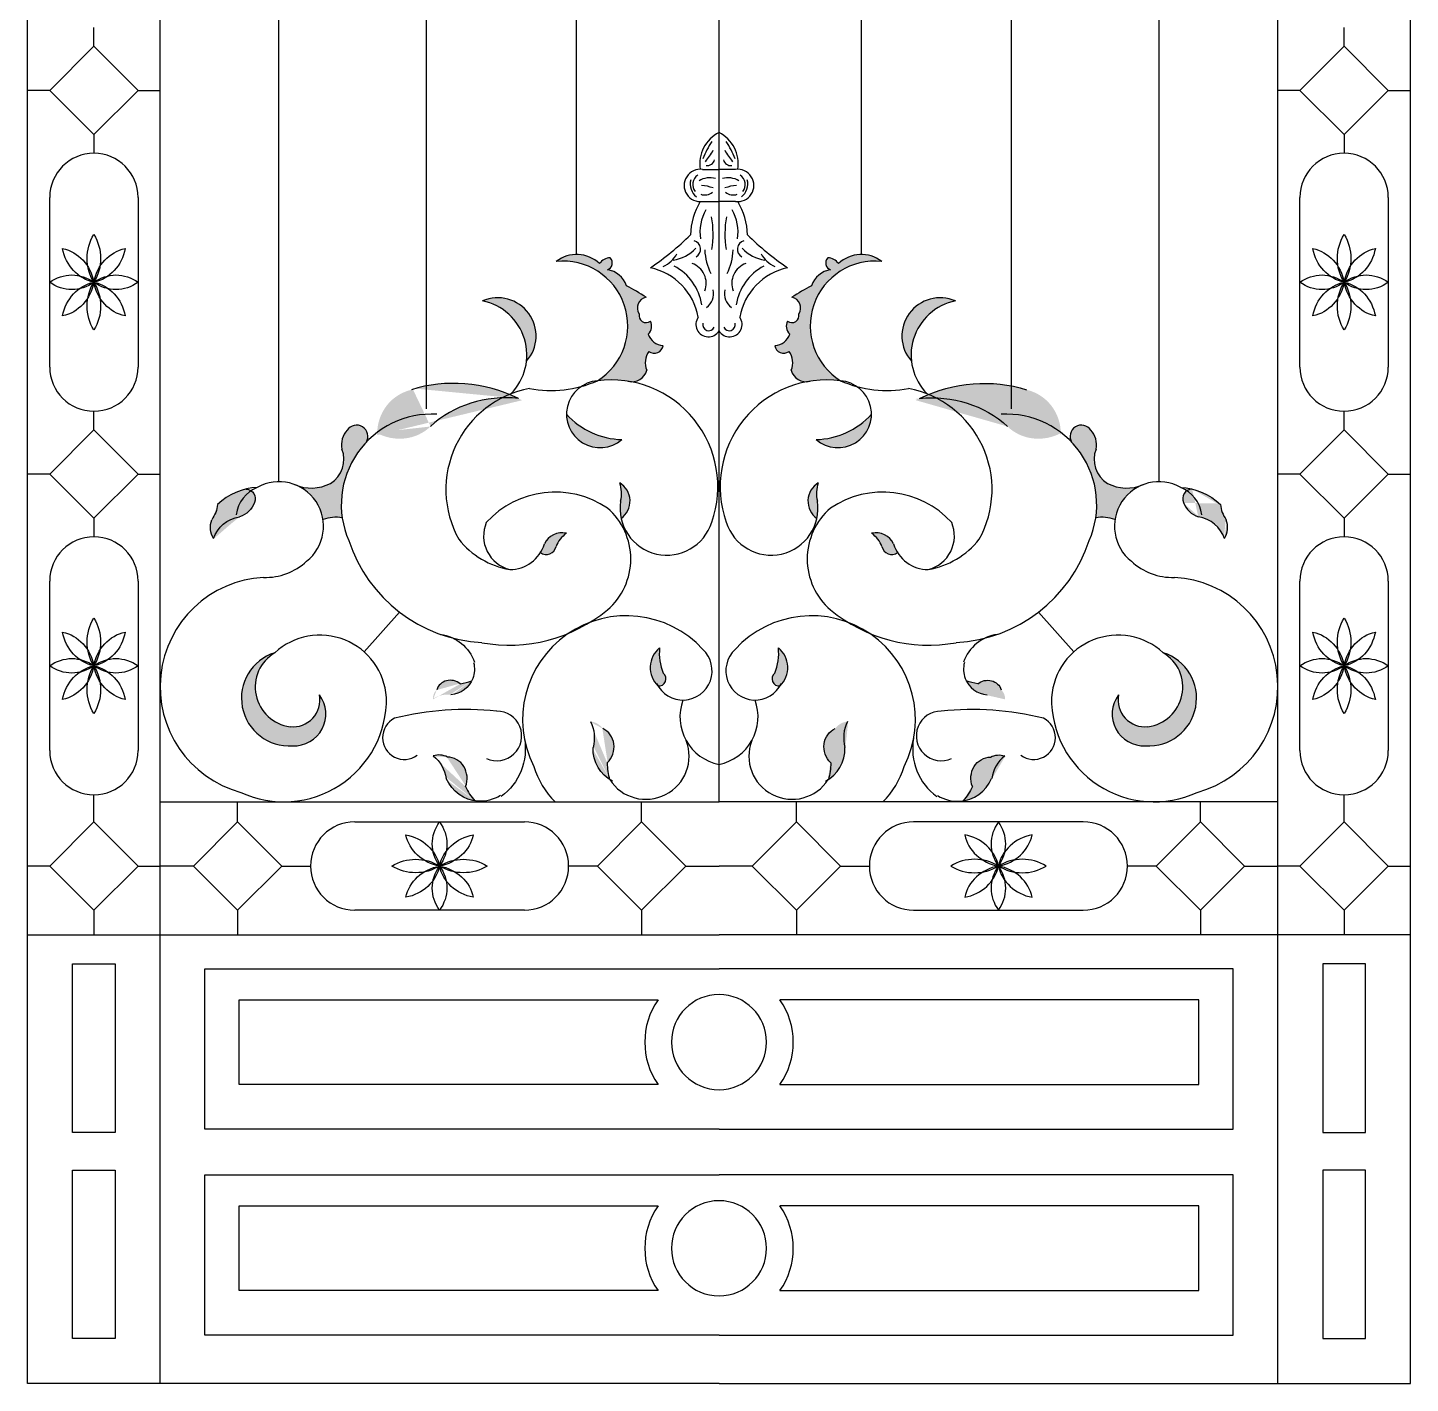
# Model space of a CAD drawing. Extents: x 12262 to 40734, y 30451 to 49613.
# Drawn here: x 15971 to 16710, y 31838 to 32563 of the extents above; entities that cross this region are included whole.
import ezdxf

# ---------------------------------------------------------------- set-up
doc = ezdxf.new("R2010")
doc.units = 0
doc.header["$LTSCALE"] = 0.85
doc.header["$MEASUREMENT"] = 0
doc.layers.get('0').update_dxf_attribs({"linetype": 'CONTINUOUS'})

# ---------------------------------------------------------------- blocks, each defined once
blk = doc.blocks.new('A$C3F570633')
for points in [[(304.33, 535.69, -0.077535), (321.88, 535.26, 0.366095), (330.73, 541.35, -0.26272), (331.89, 551.39, 0.575464), (339.43, 554.48, -0.301698), (331.5, 560.66, 0.333691), (332.66, 567.61, -0.709224), (326.67, 571.47, -0.542457), (330.34, 580.35, 0.022486), (319.91, 586.52, 0.2823), (309.66, 595.02, 0.550556), (311.21, 601.39, 0.239922), (305.41, 598.3, 0.372227), (282.37, 599.46, -0.79377)], [(456.2, 599.46, 0.372227), (433.16, 598.3, 0.239922), (427.36, 601.39, 0.550556), (428.91, 595.02, 0.2823), (418.66, 586.52, 0.022486), (408.23, 580.35, -0.542457), (411.9, 571.47, -0.709224), (405.91, 567.61, 0.333691), (407.07, 560.66, -0.301698), (399.14, 554.48, 0.575464), (406.68, 551.39, -0.26272), (407.84, 541.35, 0.366095), (416.69, 535.26, -0.077535), (434.24, 535.69, -0.79377)], [(266.48, 546.2, 0.802898), (243, 578.35, -0.388891)], [(495.57, 578.35, 0.802898), (472.09, 546.2, -0.388891)], [(287.85, 517.86, 0.642192), (317.43, 504.33, -0.20785)], [(421.14, 504.33, 0.642192), (450.72, 517.86, -0.20785)], [(157.76, 461.62, -0.125173), (168.05, 462.5, -0.230821), (180.93, 502.9, 1.016502), (170.3, 508.79, -0.027538), (170.65, 509.36, 0.240693), (167.89, 499.22, -0.358479), (161.82, 480.89, -0.212512), (143.8, 479.77, -0.256221)], [(594.77, 479.77, -0.212512), (576.75, 480.89, -0.358479), (570.68, 499.22, 0.253259), (567.54, 509.76, -0.011844), (567.92, 509.36, 0.962034), (557.65, 502.9, -0.230821), (570.52, 462.5, -0.125173), (580.81, 461.62, -0.256221)], [(316.24, 481.19, -0.144461), (316.7, 471.39, 0.093146), (317, 462.14, 0.539707)], [(421.57, 462.14, 0.093146), (421.87, 471.39, -0.144461), (422.33, 481.19, 0.539707)], [(282.3, 447.08, -0.162336), (287.74, 454.2, 0.358937), (275.99, 448.53, -0.065624), (273.91, 443.93, 0.538744)], [(464.66, 443.93, -0.065624), (462.58, 448.53, 0.358937), (450.83, 454.2, -0.162336), (456.27, 447.08, 0.538744)], [(339.51, 379.48, -0.128168), (337.56, 392.94, 0.444622), (336.63, 372.64, 0.752033)], [(399.06, 379.48, 0.752033), (401.94, 372.64, 0.444622), (401.01, 392.94, -0.128168)], [(132.04, 390.38, 0.889055), (141.47, 340.68, 0.634412), (155.88, 367.82, -0.501542), (140.2, 350.89, -0.714869)], [(598.37, 350.89, -0.501542), (582.69, 367.82, 0.634412), (597.1, 340.68, 0.889055), (606.53, 390.38, -0.714869)]]:
    blk.add_hatch(color=256).paths.add_polyline_path(points)
h = blk.add_hatch(color=256)
edge = h.paths.add_edge_path()
edge.add_ellipse((260.43, 461.45), major_axis=(44.81, -50.26), ratio=0.92634, start_angle=134.60221, end_angle=180.54934)
edge.add_ellipse((196.8, 530.4), major_axis=(17.64, -19.78), ratio=0.92634, start_angle=292.68346, end_angle=362.353, ccw=False)
edge.add_ellipse((212.83, 505.23), major_axis=(18.13, -20.33), ratio=0.92634, start_angle=153.47716, end_angle=225.07045, ccw=False)
edge.add_ellipse((233.24, 455.92), major_axis=(53.9, -60.45), ratio=0.92634, start_angle=114.29227, end_angle=157.38507, ccw=False)
h = blk.add_hatch(color=256)
edge = h.paths.add_edge_path()
edge.add_ellipse((478.15, 461.45), major_axis=(-44.81, -50.26), ratio=0.92634, start_angle=179.45066, end_angle=225.39779, ccw=False)
edge.add_ellipse((541.77, 530.4), major_axis=(-17.64, -19.78), ratio=0.92634, start_angle=-2.353, end_angle=67.31654)
edge.add_ellipse((525.74, 505.23), major_axis=(-18.13, -20.33), ratio=0.92634, start_angle=134.92955, end_angle=206.52284)
edge.add_ellipse((505.33, 455.92), major_axis=(-53.9, -60.45), ratio=0.92634, start_angle=202.61493, end_angle=245.70773)
h = blk.add_hatch(color=256)
edge = h.paths.add_edge_path()
edge.add_ellipse((109.87, 473.8), major_axis=(10.93, 5.34), ratio=0.92634, start_angle=261.54287, end_angle=316.3402)
edge.add_ellipse((115.86, 472.42), major_axis=(5.24, 2.56), ratio=0.92634, start_angle=-46.39701, end_angle=56.92173)
edge.add_ellipse((122.58, 449.13), major_axis=(28.33, 13.84), ratio=0.92634, start_angle=76.49144, end_angle=108.48188)
edge.add_ellipse((83.28, 470.34), major_axis=(16.63, 8.12), ratio=0.92634, start_angle=301.52874, end_angle=329.88088, ccw=False)
edge.add_ellipse((110.44, 458.06), major_axis=(11.65, 5.69), ratio=0.92634, start_angle=136.02906, end_angle=185.53379)
edge.add_ellipse((114.82, 447.78), major_axis=(14.73, 7.2), ratio=0.92634, start_angle=71.56783, end_angle=138.79946, ccw=False)
h = blk.add_hatch(color=256)
edge = h.paths.add_edge_path()
edge.add_ellipse((628.7, 473.8), major_axis=(-10.93, 5.34), ratio=0.92634, start_angle=43.6598, end_angle=98.45713, ccw=False)
edge.add_ellipse((622.71, 472.42), major_axis=(-5.24, 2.56), ratio=0.92634, start_angle=303.07827, end_angle=406.39701, ccw=False)
edge.add_ellipse((615.99, 449.13), major_axis=(-28.33, 13.84), ratio=0.92634, start_angle=251.51812, end_angle=283.50856, ccw=False)
edge.add_ellipse((655.29, 470.34), major_axis=(-16.63, 8.12), ratio=0.92634, start_angle=30.11912, end_angle=58.47126)
edge.add_ellipse((628.13, 458.06), major_axis=(-11.65, 5.69), ratio=0.92634, start_angle=174.46621, end_angle=223.97094, ccw=False)
edge.add_ellipse((623.75, 447.78), major_axis=(-14.73, 7.2), ratio=0.92634, start_angle=221.20054, end_angle=288.43217)
h = blk.add_hatch(color=256)
edge = h.paths.add_edge_path()
edge.add_ellipse((223.73, 365.31), major_axis=(-5.77, 4.71), ratio=0.92634, start_angle=353.12629, end_angle=397.75061, ccw=False)
edge.add_ellipse((226.36, 367.59), major_axis=(-6.56, 5.35), ratio=0.92634, start_angle=271.7919, end_angle=379.37109, ccw=False)
edge.add_ellipse((226.78, 396.17), major_axis=(-18.21, 14.87), ratio=0.92634, start_angle=138.02952, end_angle=154.27041)
edge.add_ellipse((223.39, 382.82), major_axis=(-12.17, 9.94), ratio=0.92634, start_angle=137.04863, end_angle=192.03429, ccw=False)
edge.add_ellipse((225.1, 353.92), major_axis=(-11.4, 9.31), ratio=0.92634, start_angle=-56.58752, end_angle=-15.87348)
h = blk.add_hatch(color=256)
edge = h.paths.add_edge_path()
edge.add_ellipse((514.84, 365.31), major_axis=(5.77, 4.71), ratio=0.92634, start_angle=-37.75061, end_angle=6.87371)
edge.add_ellipse((512.21, 367.59), major_axis=(6.56, 5.35), ratio=0.92634, start_angle=-19.37109, end_angle=88.2081)
edge.add_ellipse((511.79, 396.17), major_axis=(18.21, 14.87), ratio=0.92634, start_angle=205.72959, end_angle=221.97048, ccw=False)
edge.add_ellipse((515.18, 382.82), major_axis=(12.17, 9.94), ratio=0.92634, start_angle=167.96571, end_angle=222.95137)
edge.add_ellipse((513.47, 353.92), major_axis=(11.4, 9.31), ratio=0.92634, start_angle=375.87348, end_angle=416.58752, ccw=False)
h = blk.add_hatch(color=256)
edge = h.paths.add_edge_path()
edge.add_ellipse((298.79, 343.44), major_axis=(7.66, 7.38), ratio=0.92634, start_angle=353.12629, end_angle=397.75061, ccw=False)
edge.add_ellipse((301.58, 339.33), major_axis=(8.71, 8.39), ratio=0.92634, start_angle=271.7919, end_angle=379.37109, ccw=False)
edge.add_ellipse((342.05, 333.88), major_axis=(24.19, 23.32), ratio=0.92634, start_angle=138.02952, end_angle=154.27041)
edge.add_ellipse((323.68, 340.96), major_axis=(16.16, 15.58), ratio=0.92634, start_angle=137.04863, end_angle=192.03429, ccw=False)
edge.add_ellipse((282.4, 343.42), major_axis=(15.13, 14.59), ratio=0.92634, start_angle=-56.58752, end_angle=-15.87348)
h = blk.add_hatch(color=256)
edge = h.paths.add_edge_path()
edge.add_ellipse((439.78, 343.44), major_axis=(-7.66, 7.38), ratio=0.92634, start_angle=-37.75061, end_angle=6.87371)
edge.add_ellipse((436.99, 339.33), major_axis=(-8.71, 8.39), ratio=0.92634, start_angle=-19.37109, end_angle=88.2081)
edge.add_ellipse((396.52, 333.88), major_axis=(-24.19, 23.32), ratio=0.92634, start_angle=205.72959, end_angle=221.97048, ccw=False)
edge.add_ellipse((414.89, 340.96), major_axis=(-16.16, 15.58), ratio=0.92634, start_angle=167.96571, end_angle=222.95137)
edge.add_ellipse((456.17, 343.42), major_axis=(-15.13, 14.59), ratio=0.92634, start_angle=375.87348, end_angle=416.58752, ccw=False)
h = blk.add_hatch(color=256)
edge = h.paths.add_edge_path()
edge.add_ellipse((219.18, 325.25), major_axis=(3.94, 9.88), ratio=0.92634, start_angle=353.12629, end_angle=397.75061, ccw=False)
edge.add_ellipse((223.41, 322.65), major_axis=(4.48, 11.24), ratio=0.92634, start_angle=271.7919, end_angle=379.37109, ccw=False)
edge.add_ellipse((262.53, 334.36), major_axis=(12.43, 31.21), ratio=0.92634, start_angle=138.02952, end_angle=154.27041)
edge.add_ellipse((242.88, 333.24), major_axis=(8.31, 20.85), ratio=0.92634, start_angle=137.04863, end_angle=192.03429, ccw=False)
edge.add_ellipse((204.25, 318.48), major_axis=(7.78, 19.53), ratio=0.92634, start_angle=-56.58752, end_angle=-15.87348)
h = blk.add_hatch(color=256)
edge = h.paths.add_edge_path()
edge.add_ellipse((519.39, 325.25), major_axis=(-3.94, 9.88), ratio=0.92634, start_angle=-37.75061, end_angle=6.87371)
edge.add_ellipse((515.16, 322.65), major_axis=(-4.48, 11.24), ratio=0.92634, start_angle=-19.37109, end_angle=88.2081)
edge.add_ellipse((476.04, 334.36), major_axis=(-12.43, 31.21), ratio=0.92634, start_angle=205.72959, end_angle=221.97048, ccw=False)
edge.add_ellipse((495.69, 333.24), major_axis=(-8.31, 20.85), ratio=0.92634, start_angle=167.96571, end_angle=222.95137)
edge.add_ellipse((534.32, 318.48), major_axis=(-7.78, 19.53), ratio=0.92634, start_angle=375.87348, end_angle=416.58752, ccw=False)
for p, q in [((0, 0), (0, 1339.27)), ((70.76, 0), (70.76, 1339.27)), ((667.81, 0), (667.81, 1339.27)), ((738.57, 0), (738.57, 1339.27)), ((369.29, 310.74), (369.29, 1268.51)), ((134.24, 481.77), (134.24, 1202.81)), ((604.33, 481.77), (604.33, 1202.81)), ((213.03, 520.74), (213.03, 1088.71)), ((525.54, 520.74), (525.54, 1088.71)), ((293.22, 603.19), (293.22, 1046.12)), ((445.35, 603.19), (445.35, 1046.12)), ((35.38, 714.45), (35.38, 724.41)), ((703.19, 714.45), (703.19, 724.41)), ((35.38, 714.45), (11.77, 690.84)), ((58.99, 690.84), (35.38, 714.45)), ((703.19, 714.45), (679.58, 690.84)), ((726.8, 690.84), (703.19, 714.45)), ((11.77, 690.84), (0, 690.84)), ((11.77, 690.84), (35.38, 667.23)), ((35.38, 667.23), (58.99, 690.84)), ((58.99, 690.84), (70.76, 690.84)), ((679.58, 690.84), (667.81, 690.84)), ((679.58, 690.84), (703.19, 667.23)), ((703.19, 667.23), (726.8, 690.84)), ((726.8, 690.84), (738.57, 690.84)), ((35.38, 667.23), (35.38, 657.28)), ((35.38, 667.23), (35.38, 657.28)), ((703.19, 667.23), (703.19, 657.28)), ((703.19, 667.23), (703.19, 657.28)), ((360.52, 648.65), (369.29, 648.65)), ((378.05, 648.65), (369.29, 648.65)), ((11.77, 588.36), (11.77, 633.67)), ((58.99, 633.67), (58.99, 588.36)), ((360.52, 631.52), (369.29, 631.52)), ((378.05, 631.52), (369.29, 631.52)), ((679.58, 588.36), (679.58, 633.67)), ((726.8, 633.67), (726.8, 588.36)), ((11.77, 543.06), (11.77, 588.36)), ((58.99, 588.36), (58.99, 543.06)), ((679.58, 543.06), (679.58, 588.36)), ((726.8, 588.36), (726.8, 543.06)), ((35.38, 509.49), (35.38, 519.45)), ((703.19, 509.49), (703.19, 519.45)), ((35.38, 509.49), (11.77, 485.89)), ((58.99, 485.89), (35.38, 509.49)), ((703.19, 509.49), (679.58, 485.89)), ((726.8, 485.89), (703.19, 509.49)), ((11.77, 485.89), (0, 485.89)), ((11.77, 485.89), (35.38, 462.28)), ((35.38, 462.28), (58.99, 485.89)), ((58.99, 485.89), (70.76, 485.89)), ((679.58, 485.89), (667.81, 485.89)), ((679.58, 485.89), (703.19, 462.28)), ((703.19, 462.28), (726.8, 485.89)), ((726.8, 485.89), (738.57, 485.89)), ((35.38, 462.28), (35.38, 452.32)), ((703.19, 462.28), (703.19, 452.32)), ((11.77, 383.41), (11.77, 428.71)), ((58.99, 428.71), (58.99, 383.41)), ((679.58, 383.41), (679.58, 428.71)), ((726.8, 428.71), (726.8, 383.41)), ((198.63, 412.11), (179.75, 390.82)), ((539.94, 412.11), (558.82, 390.82)), ((11.77, 338.1), (11.77, 383.41)), ((58.99, 383.41), (58.99, 338.1)), ((679.58, 338.1), (679.58, 383.41)), ((726.8, 383.41), (726.8, 338.1)), ((35.38, 300.03), (35.38, 314.49)), ((70.76, 310.74), (369.29, 310.74)), ((112.14, 300.03), (112.14, 310.74)), ((327.91, 300.03), (327.91, 310.74)), ((667.81, 310.74), (369.29, 310.74)), ((410.66, 300.03), (410.66, 310.74)), ((626.44, 300.03), (626.44, 310.74)), ((703.19, 300.03), (703.19, 314.49)), ((11.77, 276.42), (35.38, 300.03)), ((35.38, 300.03), (58.99, 276.42)), ((88.53, 276.42), (112.14, 300.03)), ((112.14, 300.03), (135.74, 276.42)), ((174.72, 300.03), (220.02, 300.03)), ((220.02, 300.03), (265.33, 300.03)), ((327.91, 300.03), (304.31, 276.42)), ((351.52, 276.42), (327.91, 300.03)), ((387.05, 276.42), (410.66, 300.03)), ((410.66, 300.03), (434.26, 276.42)), ((518.55, 300.03), (473.24, 300.03)), ((563.85, 300.03), (518.55, 300.03)), ((626.44, 300.03), (602.83, 276.42)), ((650.04, 276.42), (626.44, 300.03)), ((679.58, 276.42), (703.19, 300.03)), ((703.19, 300.03), (726.8, 276.42)), ((11.77, 276.42), (0, 276.42)), ((35.38, 252.81), (11.77, 276.42)), ((58.99, 276.42), (35.38, 252.81)), ((58.99, 276.42), (70.76, 276.42)), ((88.53, 276.42), (70.76, 276.42)), ((112.14, 252.81), (88.53, 276.42)), ((135.74, 276.42), (112.14, 252.81)), ((135.74, 276.42), (151.11, 276.42)), ((304.31, 276.42), (288.94, 276.42)), ((304.31, 276.42), (327.91, 252.81)), ((327.91, 252.81), (351.52, 276.42)), ((351.52, 276.42), (369.29, 276.42)), ((387.05, 276.42), (369.29, 276.42)), ((410.66, 252.81), (387.05, 276.42)), ((434.26, 276.42), (410.66, 252.81)), ((434.26, 276.42), (449.63, 276.42)), ((602.83, 276.42), (587.46, 276.42)), ((602.83, 276.42), (626.44, 252.81)), ((626.44, 252.81), (650.04, 276.42)), ((650.04, 276.42), (667.81, 276.42)), ((679.58, 276.42), (667.81, 276.42)), ((703.19, 252.81), (679.58, 276.42)), ((726.8, 276.42), (703.19, 252.81)), ((726.8, 276.42), (738.57, 276.42)), ((35.38, 252.81), (35.38, 239.63)), ((112.14, 252.81), (112.14, 239.63)), ((220.02, 252.81), (174.72, 252.81)), ((265.33, 252.81), (220.02, 252.81)), ((327.91, 252.81), (327.91, 239.63)), ((410.66, 252.81), (410.66, 239.63)), ((473.24, 252.81), (518.55, 252.81)), ((518.55, 252.81), (563.85, 252.81)), ((626.44, 252.81), (626.44, 239.63)), ((703.19, 252.81), (703.19, 239.63)), ((0, 239.63), (369.29, 239.63)), ((738.57, 239.63), (369.29, 239.63)), ((23.95, 224.11), (46.81, 224.11)), ((23.95, 134.09), (23.95, 224.11)), ((46.81, 224.11), (46.81, 134.09)), ((94.71, 135.91), (94.71, 221.58)), ((94.71, 221.58), (369.29, 221.58)), ((643.86, 221.58), (369.29, 221.58)), ((643.86, 135.91), (643.86, 221.58)), ((714.62, 224.11), (691.76, 224.11)), ((691.76, 224.11), (691.76, 134.09)), ((714.62, 134.09), (714.62, 224.11)), ((112.97, 204.92), (336.72, 204.92)), ((112.97, 159.71), (112.97, 204.92)), ((625.6, 204.92), (401.85, 204.92)), ((625.6, 159.71), (625.6, 204.92)), ((336.72, 159.71), (112.97, 159.71)), ((401.85, 159.71), (625.6, 159.71)), ((46.81, 134.09), (23.95, 134.09)), ((369.29, 135.91), (94.71, 135.91)), ((369.29, 135.91), (643.86, 135.91)), ((691.76, 134.09), (714.62, 134.09)), ((23.95, 113.97), (46.81, 113.97)), ((23.95, 23.95), (23.95, 113.97)), ((46.81, 113.97), (46.81, 23.95)), ((94.71, 25.77), (94.71, 111.44)), ((94.71, 111.44), (369.29, 111.44)), ((643.86, 111.44), (369.29, 111.44)), ((643.86, 25.77), (643.86, 111.44)), ((714.62, 113.97), (691.76, 113.97)), ((691.76, 113.97), (691.76, 23.95)), ((714.62, 23.95), (714.62, 113.97)), ((112.97, 94.78), (336.72, 94.78)), ((112.97, 49.57), (112.97, 94.78)), ((625.6, 94.78), (401.85, 94.78)), ((625.6, 49.57), (625.6, 94.78)), ((336.72, 49.57), (112.97, 49.57)), ((401.85, 49.57), (625.6, 49.57)), ((46.81, 23.95), (23.95, 23.95)), ((369.29, 25.77), (94.71, 25.77)), ((369.29, 25.77), (643.86, 25.77)), ((691.76, 23.95), (714.62, 23.95)), ((369.29, 0), (0, 0)), ((369.29, 0), (738.57, 0))]:
    blk.add_line(p, q)
for centre, radius, start, end in [((377.79, 651.73), 18.72, 116.99707, 189.18202), ((360.79, 651.73), 18.72, 350.81798, 63.00293), ((405.23, 636.62), 48.02, 145.89796, 158.27866), ((320.29, 685.51), 53.07, 321.92695, 329.8866), ((418.28, 685.51), 53.07, 210.1134, 218.07305), ((333.34, 636.62), 48.02, 21.72134, 34.10204), ((35.38, 633.67), 23.61, 0, 180), ((363.14, 654.58), 3.84, 259.21662, 349.18542), ((375.43, 654.58), 3.84, 190.81458, 280.78338), ((703.19, 633.67), 23.61, 0, 180), ((359.3, 640.09), 8.65, 81.91518, 278.08482), ((363.07, 640.98), 9.15, 166.64057, 230.24911), ((361.61, 640.49), 6.3, 125.70232, 215.74177), ((364.49, 633.12), 11.09, 74.51126, 121.73764), ((374.08, 633.12), 11.09, 58.26236, 105.48874), ((379.27, 640.09), 8.65, 261.91518, 98.08482), ((376.96, 640.49), 6.3, 324.25823, 54.29768), ((375.5, 640.98), 9.15, 309.75089, 13.35943), ((361.72, 641.59), 6.58, 250.75618, 308.6886), ((358.35, 615.92), 24.17, 71.07935, 86.31359), ((380.22, 615.92), 24.17, 93.68641, 108.92065), ((376.85, 641.59), 6.58, 231.3114, 289.24382), ((387.15, 613.72), 33.01, 147.53682, 180), ((351.42, 613.72), 33.01, 0, 32.46318), ((384.07, 615.04), 24.95, 151.02965, 188.11693), ((315.13, 614.05), 51.02, 350.66249, 10.50706), ((423.44, 614.05), 51.02, 169.49294, 189.33751), ((354.5, 615.04), 24.95, 351.88307, 28.97035), ((242.41, 728.3), 160.05, 304.32889, 314.27975), ((496.17, 728.3), 160.05, 225.72025, 235.67111), ((342.04, 620.21), 20.19, 277.93287, 317.20302), ((354.93, 606.02), 4.54, 297.72333, 76.83361), ((383.64, 606.02), 4.54, 103.16639, 242.27667), ((396.53, 620.21), 20.19, 222.79698, 262.06713), ((293.22, 585.55), 17.64, 46.27791, 127.9444), ((285.92, 565.02), 34.63, 302.11913, 95.88514), ((311.34, 594.15), 7.24, 91.064, 145.02995), ((308.42, 598.69), 3.88, 288.68857, 44.02958), ((333.36, 610.75), 15.22, 293.56805, 332.04928), ((351.12, 587.73), 11.33, 339.1679, 70.58629), ((392.75, 606.89), 31.08, 182.38562, 206.47339), ((345.82, 606.89), 31.08, 333.52661, 357.61438), ((387.45, 587.73), 11.33, 109.41371, 200.8321), ((405.22, 610.75), 15.22, 207.95072, 246.43195), ((452.65, 565.02), 34.63, 84.11486, 237.88087), ((430.15, 598.69), 3.88, 135.97042, 251.31143), ((427.23, 594.15), 7.24, 34.97005, 88.936), ((445.35, 585.55), 17.64, 52.0556, 133.72209), ((307.86, 582.42), 12.72, 18.80264, 81.86021), ((325.67, 563.8), 33.08, 10.316, 77.80117), ((332.3, 572.08), 28.12, 8.71683, 62.29758), ((406.28, 572.08), 28.12, 117.70242, 171.28317), ((412.9, 563.8), 33.08, 102.19883, 169.684), ((430.71, 582.42), 12.72, 98.13979, 161.19736), ((256.47, 467.47), 134.9, 56.79983, 61.95245), ((357.64, 582.18), 8.8, 304.34347, 13.55907), ((380.93, 582.18), 8.8, 166.44093, 235.65653), ((482.1, 467.47), 134.9, 118.04755, 123.20017), ((251.18, 559.67), 20.39, 318.6294, 113.67309), ((237.2, 549.46), 29.47, 315.2692, 78.65252), ((331.4, 574.71), 5.73, 100.57897, 214.49069), ((407.18, 574.71), 5.73, 325.50931, 79.42103), ((487.39, 559.67), 20.39, 66.32691, 221.3706), ((501.37, 549.46), 29.47, 101.34748, 224.7308), ((330.34, 570.59), 3.78, 166.50916, 307.88987), ((363.61, 565.83), 6.65, 144.13205, 328.61969), ((374.97, 565.83), 6.65, 211.38031, 35.86795), ((408.23, 570.59), 3.78, 232.11013, 13.49084), ((327.45, 564.9), 5.87, 313.62274, 27.43638), ((363.79, 565.71), 3.25, 166.2815, 334.86071), ((374.78, 565.71), 3.25, 205.13929, 13.7185), ((411.12, 564.9), 5.87, 152.56362, 226.37726), ((340.12, 563.53), 9.08, 198.48143, 265.63527), ((334.76, 555.12), 4.71, 232.44701, 352.12257), ((398.45, 563.53), 9.08, 274.36473, 341.51857), ((403.81, 555.12), 4.71, 187.87743, 307.55299), ((340.2, 545.34), 10.28, 143.97046, 202.85093), ((398.37, 545.34), 10.28, 337.14907, 36.02954), ((35.38, 543.06), 23.61, 180, 0), ((322.7, 543.54), 8.32, 256.29709, 344.74743), ((415.87, 543.54), 8.32, 195.25257, 283.70291), ((703.19, 543.06), 23.61, 180, 0), ((279.56, 592.64), 62.1, 259.33636, 293.50739), ((305.74, 517.86), 17.89, 94.50722, 310.83301), ((311.72, 479.23), 56.95, 340.43598, 97.45616), ((426.85, 479.23), 56.95, 82.54384, 199.56402), ((432.84, 517.86), 17.89, 229.16699, 85.49278), ((459.01, 592.64), 62.1, 246.49261, 280.66364), ((278.39, 477.61), 54.98, 100.82175, 208.9389), ((460.18, 477.61), 54.98, 331.0611, 79.17825), ((215.91, 469.5), 48.38, 86.81253, 203.32475), ((318.21, 545.14), 40.82, 221.93303, 268.89998), ((420.36, 545.14), 40.82, 271.10002, 318.06697), ((522.66, 469.5), 48.38, 336.67525, 93.18747), ((175.66, 505.93), 6.07, 330.052, 145.61782), ((562.91, 505.93), 6.07, 34.38218, 209.948), ((179.2, 501.59), 11.55, 137.71395, 191.84714), ((559.37, 501.59), 11.55, 348.15286, 42.28605), ((153.71, 493.75), 15.2, 302.22749, 21.11424), ((584.86, 493.75), 15.2, 158.88576, 237.77251), ((134.24, 457.96), 23.81, 308.26073, 119.17602), ((151.55, 500.57), 22.2, 246.20564, 297.55461), ((310.36, 471.42), 11.4, 305.56485, 58.98903), ((299.86, 475.51), 17.34, 346.23922, 19.11977), ((428.21, 471.42), 11.4, 121.01097, 234.43515), ((438.71, 475.51), 17.34, 160.88023, 193.76078), ((587.02, 500.57), 22.2, 242.44539, 293.79436), ((604.33, 457.96), 23.81, 60.82398, 231.73927), ((129.94, 461.45), 18.78, 112.89883, 171.74896), ((281.76, 426.38), 49.83, 55.90959, 137.57433), ((456.81, 426.38), 49.83, 42.42567, 124.09041), ((608.63, 461.45), 18.78, 8.25104, 67.10117), ((286.41, 440.49), 35.77, 310.59957, 49.40043), ((341.45, 467.56), 25.05, 171.20685, 342.81862), ((397.12, 467.56), 25.05, 197.18138, 8.79315), ((452.16, 440.49), 35.77, 130.59957, 229.40043), ((164.64, 441.85), 20.93, 80.63001, 109.16921), ((262.2, 452.86), 18.65, 157.48092, 255.42382), ((476.37, 452.86), 18.65, 284.57618, 22.51908), ((573.93, 441.85), 20.93, 70.83079, 99.36999), ((35.38, 428.71), 23.61, 0, 180), ((265.33, 478.94), 44.83, 218.55797, 259.95261), ((285.31, 444.24), 10.26, 76.29501, 155.27468), ((295.7, 442.49), 14.16, 124.1931, 161.07612), ((453.26, 444.24), 10.26, 24.72532, 103.70499), ((442.87, 442.49), 14.16, 18.92388, 55.8069), ((473.24, 478.94), 44.83, 280.04739, 321.44203), ((703.19, 428.71), 23.61, 0, 180), ((247.11, 475.27), 79.62, 198.24339, 266.73384), ((257.51, 454.11), 19.31, 270, 343.19078), ((277.07, 448.27), 5.36, 233.96952, 347.22277), ((461.5, 448.27), 5.36, 192.77723, 306.03048), ((481.06, 454.11), 19.31, 196.80922, 270), ((491.46, 475.27), 79.62, 273.26616, 341.75661), ((127.05, 462.8), 32.17, 268.18283, 312.97973), ((611.52, 462.8), 32.17, 227.02027, 271.81717), ((129.28, 372.23), 58.51, 93.18252, 254.7085), ((609.3, 372.23), 58.51, 285.2915, 86.81748), ((257.26, 476.69), 82.24, 259.71005, 309.60723), ((319.78, 354.79), 55.38, 42.43591, 206.98487), ((418.79, 354.79), 55.38, 333.01513, 137.56409), ((481.31, 476.69), 82.24, 230.39277, 280.28995), ((156.14, 364.2), 35.58, 3.81033, 132.62925), ((582.43, 364.2), 35.58, 47.37075, 176.18967), ((346.25, 382.37), 13.69, 129.43899, 225.32293), ((349.99, 380.74), 15.62, 205.8312, 46.96093), ((364.36, 389.95), 26.97, 173.63622, 202.8508), ((388.58, 380.74), 15.62, 133.03907, 334.1688), ((374.21, 389.95), 26.97, 337.1492, 6.36378), ((392.32, 382.37), 13.69, 314.67707, 50.56101), ((139.68, 366.09), 25.47, 107.46402, 274.01947), ((142.87, 372.03), 21.31, 120.55208, 262.79125), ((598.89, 366.09), 25.47, 265.98053, 72.53598), ((595.7, 372.03), 21.31, 277.20875, 59.44792), ((337.08, 376.48), 3.86, 263.27955, 51.05698), ((401.49, 376.48), 3.86, 128.94302, 276.72045), ((136.84, 365.56), 54.82, 245.2025, 1.04869), ((141.73, 365.21), 14.39, 263.9011, 10.44381), ((142.29, 357.64), 16.98, 267.24167, 36.80788), ((374.57, 356.24), 26.13, 160.14155, 258.34206), ((364, 356.24), 26.13, 281.65794, 19.85845), ((601.73, 365.56), 54.82, 178.95131, 294.7975), ((596.28, 357.64), 16.98, 143.19212, 272.75833), ((596.84, 365.21), 14.39, 169.55619, 276.0989), ((201.23, 345.01), 11.64, 117.09959, 306.13225), ((233.98, 203.34), 156.73, 83.94102, 104.05363), ((250.64, 345.94), 13.25, 245.09292, 90.46923), ((487.93, 345.94), 13.25, 89.53077, 294.90708), ((504.59, 203.34), 156.73, 75.94637, 96.05898), ((537.34, 345.01), 11.64, 233.86775, 62.90041), ((330.25, 335.15), 23.07, 212.94235, 21.14932), ((408.32, 335.15), 23.07, 158.85068, 327.05765), ((35.38, 338.1), 23.61, 180, 0), ((703.19, 338.1), 23.61, 180, 0), ((311.05, 341.18), 42.22, 195.84101, 226.13987), ((427.52, 341.18), 42.22, 313.86013, 344.15899), ((174.72, 276.42), 23.61, 90, 270), ((265.33, 276.42), 23.61, 270, 90), ((473.24, 276.42), 23.61, 90, 270), ((563.85, 276.42), 23.61, 270, 90), ((369.29, 182.32), 25.41, 90, 270), ((369.29, 182.32), 25.41, 270, 90), ((369.29, 182.32), 39.64, 145.22979, 214.77021), ((369.29, 182.32), 39.64, 325.22979, 34.77021), ((369.29, 72.18), 25.41, 90, 270), ((369.29, 72.18), 25.41, 270, 90), ((369.29, 72.18), 39.64, 145.22979, 214.77021), ((369.29, 72.18), 39.64, 325.22979, 34.77021)]:
    blk.add_arc(centre, radius, start, end)
at = {"extrusion": (0, 0, -1)}
for centre, major_axis, start_param, end_param in [((52.99, 601.11), (0, 22.89), 4.121913, 5.302865), ((17.77, 601.11), (0, 22.89), 0.98032, 2.161272), ((720.8, 601.11), (0, 22.89), 4.121913, 5.302865), ((685.58, 601.11), (0, 22.89), 0.98032, 2.161272), ((14.58, 583.93), (0, 22.89), 0.194922, 1.375874), ((39.49, 610.82), (0, 22.89), 3.336515, 4.517467), ((56.18, 583.93), (0, 22.89), -1.375874, -0.194922), ((31.28, 610.82), (0, 22.89), 1.765718, 2.946671), ((707.3, 610.82), (0, 22.89), 3.336515, 4.517467), ((682.39, 583.93), (0, 22.89), 0.194922, 1.375874), ((699.08, 610.82), (0, 22.89), 1.765718, 2.946671), ((723.99, 583.93), (0, 22.89), -1.375874, -0.194922), ((23.58, 569.35), (0, 22.89), -0.590476, 0.590476), ((47.18, 569.35), (0, 22.89), -0.590476, 0.590476), ((691.39, 569.35), (0, 22.89), -0.590476, 0.590476), ((714.99, 569.35), (0, 22.89), -0.590476, 0.590476), ((23.58, 607.37), (0, 22.89), 2.551117, 3.732069), ((39.49, 565.91), (0, 22.89), -1.375874, -0.194922), ((14.58, 592.8), (0, 22.89), 1.765718, 2.946671), ((52.99, 575.62), (0, 22.89), 4.121913, 5.302865), ((47.18, 607.37), (0, 22.89), 2.551117, 3.732069), ((31.28, 565.91), (0, 22.89), 0.194922, 1.375874), ((56.18, 592.8), (0, 22.89), 3.336515, 4.517467), ((17.77, 575.62), (0, 22.89), 0.98032, 2.161272), ((691.39, 607.37), (0, 22.89), 2.551117, 3.732069), ((682.39, 592.8), (0, 22.89), 1.765718, 2.946671), ((707.3, 565.91), (0, 22.89), -1.375874, -0.194922), ((720.8, 575.62), (0, 22.89), 4.121913, 5.302865), ((685.58, 575.62), (0, 22.89), 0.98032, 2.161272), ((723.99, 592.8), (0, 22.89), 3.336515, 4.517467), ((699.08, 565.91), (0, 22.89), 0.194922, 1.375874), ((714.99, 607.37), (0, 22.89), 2.551117, 3.732069), ((505.33, 455.92), (53.9, 60.45), -1.146816, -0.394705), ((478.15, 461.45), (44.81, 50.26), -0.792341, 0.009588), ((115.86, 472.42), (5.24, 2.56), -0.993472, 0.809781), ((615.99, 449.13), (-28.33, 13.84), 1.144299, 1.893366), ((83.28, 470.34), (16.63, 8.12), 0.525678, 1.020516), ((109.87, 473.8), (10.93, 5.34), 0.762007, 1.718401), ((110.44, 458.06), (11.65, 5.69), 3.04501, 3.90903), ((114.82, 447.78), (14.73, 7.2), 3.860678, 5.034091), ((52.99, 396.15), (0, 22.89), 4.121913, 5.302865), ((17.77, 396.15), (0, 22.89), 0.98032, 2.161272), ((720.8, 396.15), (0, 22.89), 4.121913, 5.302865), ((685.58, 396.15), (0, 22.89), 0.98032, 2.161272), ((14.58, 378.98), (0, 22.89), 0.194922, 1.375874), ((39.49, 405.86), (0, 22.89), 3.336515, 4.517467), ((56.18, 378.98), (0, 22.89), -1.375874, -0.194922), ((31.28, 405.86), (0, 22.89), 1.765718, 2.946671), ((219.53, 380.54), (-16.05, 13.11), 0.974533, 2.172252), ((707.3, 405.86), (0, 22.89), 3.336515, 4.517467), ((682.39, 378.98), (0, 22.89), 0.194922, 1.375874), ((699.08, 405.86), (0, 22.89), 1.765718, 2.946671), ((723.99, 378.98), (0, 22.89), -1.375874, -0.194922), ((23.58, 364.4), (0, 22.89), -0.590476, 0.590476), ((47.18, 364.4), (0, 22.89), -0.590476, 0.590476), ((223.39, 382.82), (-12.17, 9.94), 2.258919, 2.844968), ((691.39, 364.4), (0, 22.89), -0.590476, 0.590476), ((714.99, 364.4), (0, 22.89), -0.590476, 0.590476), ((23.58, 402.42), (0, 22.89), 2.551117, 3.732069), ((39.49, 360.96), (0, 22.89), -1.375874, -0.194922), ((14.58, 387.84), (0, 22.89), 1.765718, 2.946671), ((52.99, 370.67), (0, 22.89), 4.121913, 5.302865), ((47.18, 402.42), (0, 22.89), 2.551117, 3.732069), ((31.28, 360.96), (0, 22.89), 0.194922, 1.375874), ((56.18, 387.84), (0, 22.89), 3.336515, 4.517467), ((17.77, 370.67), (0, 22.89), 0.98032, 2.161272), ((691.39, 402.42), (0, 22.89), 2.551117, 3.732069), ((682.39, 387.84), (0, 22.89), 1.765718, 2.946671), ((707.3, 360.96), (0, 22.89), -1.375874, -0.194922), ((720.8, 370.67), (0, 22.89), 4.121913, 5.302865), ((685.58, 370.67), (0, 22.89), 0.98032, 2.161272), ((723.99, 387.84), (0, 22.89), 3.336515, 4.517467), ((699.08, 360.96), (0, 22.89), 0.194922, 1.375874), ((714.99, 402.42), (0, 22.89), 2.551117, 3.732069), ((223.39, 382.82), (-12.17, 9.94), 2.844968, 3.891236), ((511.79, 396.17), (18.21, 14.87), 2.40907, 2.692527), ((512.21, 367.59), (6.56, 5.35), -1.539522, 0.338089), ((282.4, 343.42), (15.13, 14.59), 0.277044, 0.987639), ((436.99, 339.33), (-8.71, 8.39), -1.539522, 0.338089), ((238.11, 337.52), (10.96, 27.51), 0.974533, 2.172252), ((323.68, 340.96), (16.16, 15.58), 2.844968, 3.891236), ((204.25, 318.48), (7.78, 19.53), 0.277044, 0.987639), ((515.16, 322.65), (-4.48, 11.24), -1.539522, 0.338089), ((519.39, 325.25), (-3.94, 9.88), -0.119969, 0.658873), ((396.52, 333.88), (-24.19, 23.32), 2.40907, 2.692527), ((242.88, 333.24), (8.31, 20.85), 2.844968, 3.891236), ((476.04, 334.36), (-12.43, 31.21), 2.40907, 2.692527), ((242.88, 333.24), (8.31, 20.85), 2.258919, 2.844968), ((239.04, 288.22), (22.89, 0), 2.551117, 3.732069), ((201.01, 288.22), (22.89, 0), -0.590476, 0.590476), ((197.57, 272.31), (22.89, 0), -1.375874, -0.194922), ((224.46, 297.22), (22.89, 0), 1.765718, 2.946671), ((215.59, 297.22), (-22.89, 0), 3.336515, 4.517467), ((242.48, 272.31), (22.89, 0), 3.336515, 4.517467), ((207.28, 258.81), (-22.89, 0), 0.98032, 2.161272), ((232.77, 258.81), (22.89, 0), 4.121913, 5.302865), ((207.28, 294.03), (22.89, 0), 0.98032, 2.161272), ((197.57, 280.53), (22.89, 0), 0.194922, 1.375874), ((224.46, 255.62), (-22.89, 0), 0.194922, 1.375874), ((239.04, 264.62), (-22.89, 0), -0.590476, 0.590476), ((201.01, 264.62), (22.89, 0), -0.590476, 0.590476), ((232.77, 294.03), (-22.89, 0), 4.121913, 5.302865), ((215.59, 255.62), (-22.89, 0), 1.765718, 2.946671), ((242.48, 280.53), (-22.89, 0), -1.375874, -0.194922)]:
    blk.add_ellipse(centre, major_axis=major_axis, ratio=0.92634, start_param=start_param, end_param=end_param, dxfattribs=at)
for centre, major_axis, start_param, end_param in [((233.24, 455.92), (-53.9, 60.45), -1.146816, -0.394705), ((260.43, 461.45), (-44.81, 50.26), -0.792341, 0.009588), ((122.58, 449.13), (28.33, 13.84), 1.144299, 1.893366), ((622.71, 472.42), (-5.24, 2.56), -0.993472, 0.809781), ((628.7, 473.8), (-10.93, 5.34), 0.762007, 1.718401), ((655.29, 470.34), (-16.63, 8.12), 0.525678, 1.020516), ((623.75, 447.78), (-14.73, 7.2), 3.860678, 5.034091), ((628.13, 458.06), (-11.65, 5.69), 3.04501, 3.90903), ((519.04, 380.54), (16.05, 13.11), 0.974533, 2.172252), ((515.18, 382.82), (12.17, 9.94), 2.258919, 2.844968), ((226.36, 367.59), (-6.56, 5.35), -1.539522, 0.338089), ((226.78, 396.17), (-18.21, 14.87), 2.40907, 2.692527), ((515.18, 382.82), (12.17, 9.94), 2.844968, 3.891236), ((301.58, 339.33), (8.71, 8.39), -1.539522, 0.338089), ((456.17, 343.42), (-15.13, 14.59), 0.277044, 0.987639), ((414.89, 340.96), (-16.16, 15.58), 2.844968, 3.891236), ((500.46, 337.52), (-10.96, 27.51), 0.974533, 2.172252), ((219.18, 325.25), (3.94, 9.88), -0.119969, 0.658873), ((223.41, 322.65), (4.48, 11.24), -1.539522, 0.338089), ((534.32, 318.48), (-7.78, 19.53), 0.277044, 0.987639), ((342.05, 333.88), (24.19, 23.32), 2.40907, 2.692527), ((262.53, 334.36), (12.43, 31.21), 2.40907, 2.692527), ((495.69, 333.24), (-8.31, 20.85), 2.844968, 3.891236), ((495.69, 333.24), (-8.31, 20.85), 2.258919, 2.844968), ((537.56, 288.22), (-22.89, 0), -0.590476, 0.590476), ((499.54, 288.22), (-22.89, 0), 2.551117, 3.732069), ((496.09, 272.31), (-22.89, 0), 3.336515, 4.517467), ((522.98, 297.22), (22.89, 0), 3.336515, 4.517467), ((514.11, 297.22), (-22.89, 0), 1.765718, 2.946671), ((541, 272.31), (-22.89, 0), -1.375874, -0.194922), ((505.8, 258.81), (-22.89, 0), 4.121913, 5.302865), ((531.29, 258.81), (22.89, 0), 0.98032, 2.161272), ((505.8, 294.03), (22.89, 0), 4.121913, 5.302865), ((496.09, 280.53), (22.89, 0), -1.375874, -0.194922), ((522.98, 255.62), (22.89, 0), 1.765718, 2.946671), ((537.56, 264.62), (-22.89, 0), -0.590476, 0.590476), ((531.29, 294.03), (-22.89, 0), 0.98032, 2.161272), ((514.11, 255.62), (22.89, 0), 0.194922, 1.375874), ((541, 280.53), (-22.89, 0), 0.194922, 1.375874), ((499.54, 264.62), (22.89, 0), -0.590476, 0.590476)]:
    blk.add_ellipse(centre, major_axis=major_axis, ratio=0.92634, start_param=start_param, end_param=end_param)

msp = doc.modelspace()

# ---------------------------------------------------------------- block references
msp.add_blockref('A$C3F570633', (15971.49, 31838.23))

doc.saveas('drawing.dxf')
